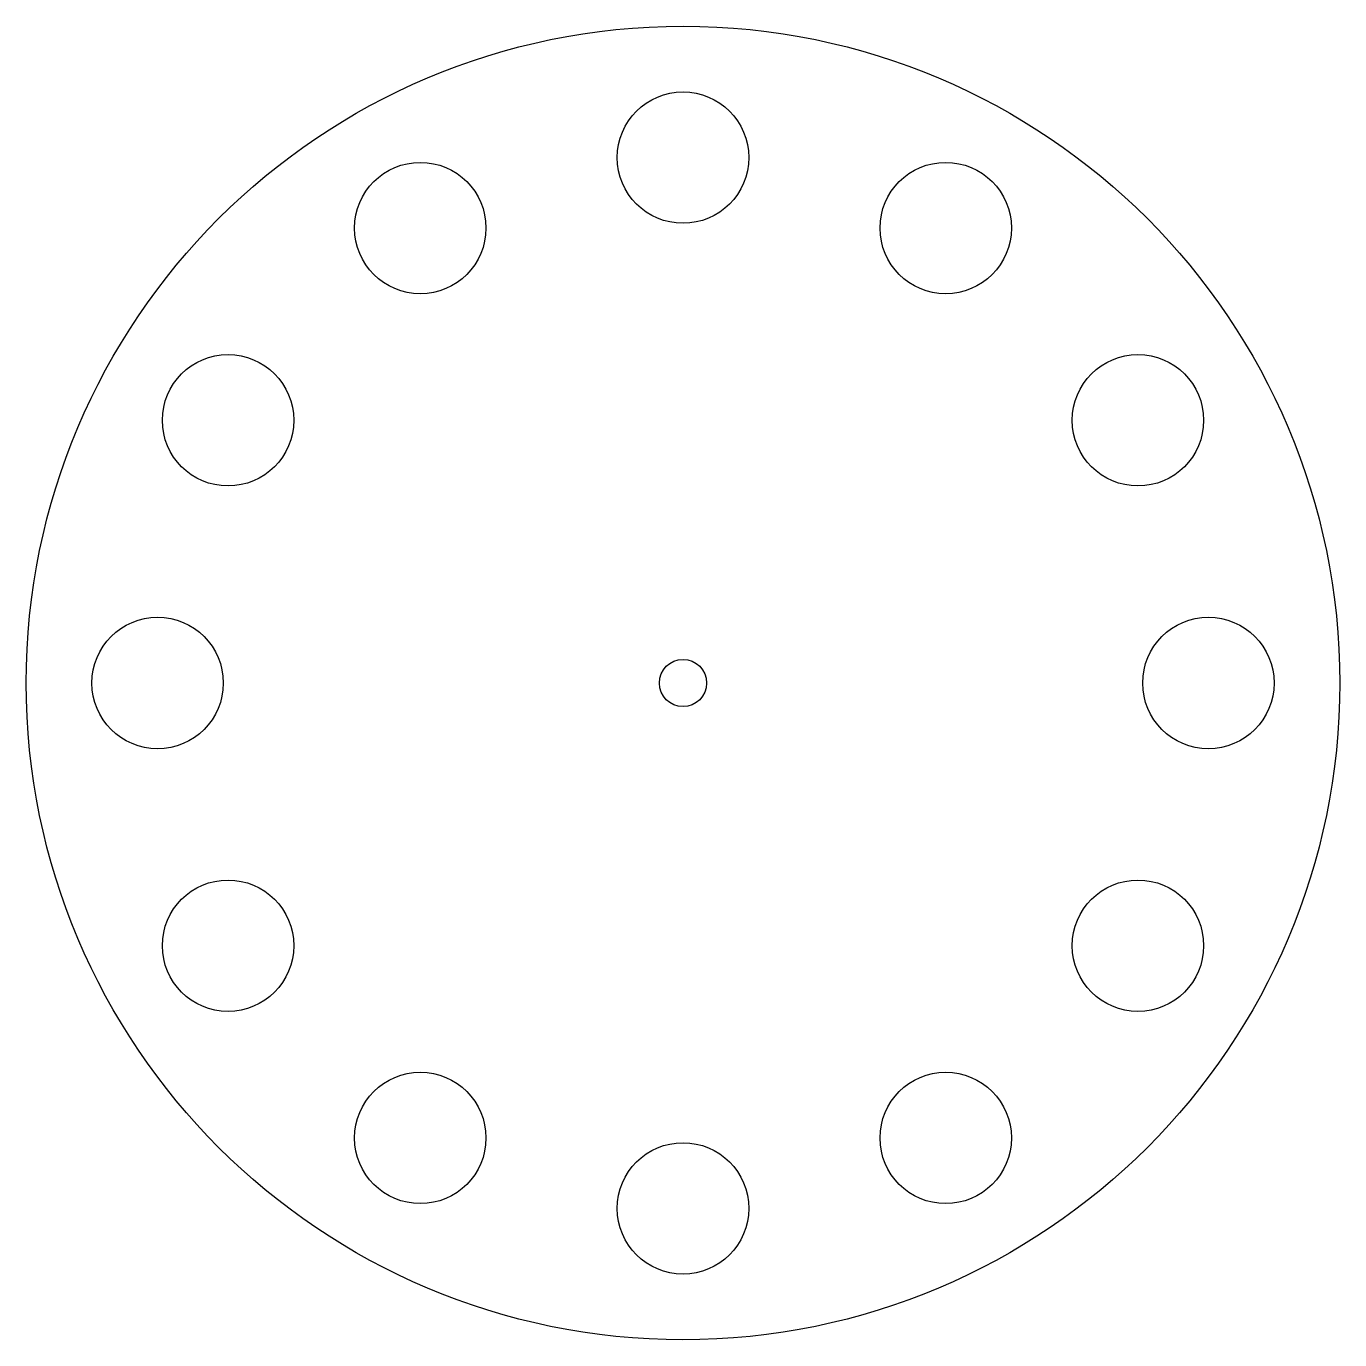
# Model space of a CAD drawing. Header units: millimetres. Extents: x -125 to 125, y -125 to 125.
import ezdxf

# ---------------------------------------------------------------- set-up
doc = ezdxf.new("R2010")
doc.units = ezdxf.units.MM
doc.layers.get('0').update_dxf_attribs({"linetype": 'CONTINUOUS'})

msp = doc.modelspace()

# ---------------------------------------------------------------- linework, layer by layer
for centre, radius in [((0, 0), 125), ((0, 100), 12.5), ((-50, 86.6), 12.5), ((50, 86.6), 12.5), ((-86.6, 50), 12.5), ((86.6, 50), 12.5), ((-100, 0), 12.5), ((100, 0), 12.5), ((0, 0), 4.5), ((-86.6, -50), 12.5), ((86.6, -50), 12.5), ((-50, -86.6), 12.5), ((50, -86.6), 12.5), ((0, -100), 12.5)]:
    msp.add_circle(centre, radius)

doc.saveas('drawing.dxf')
